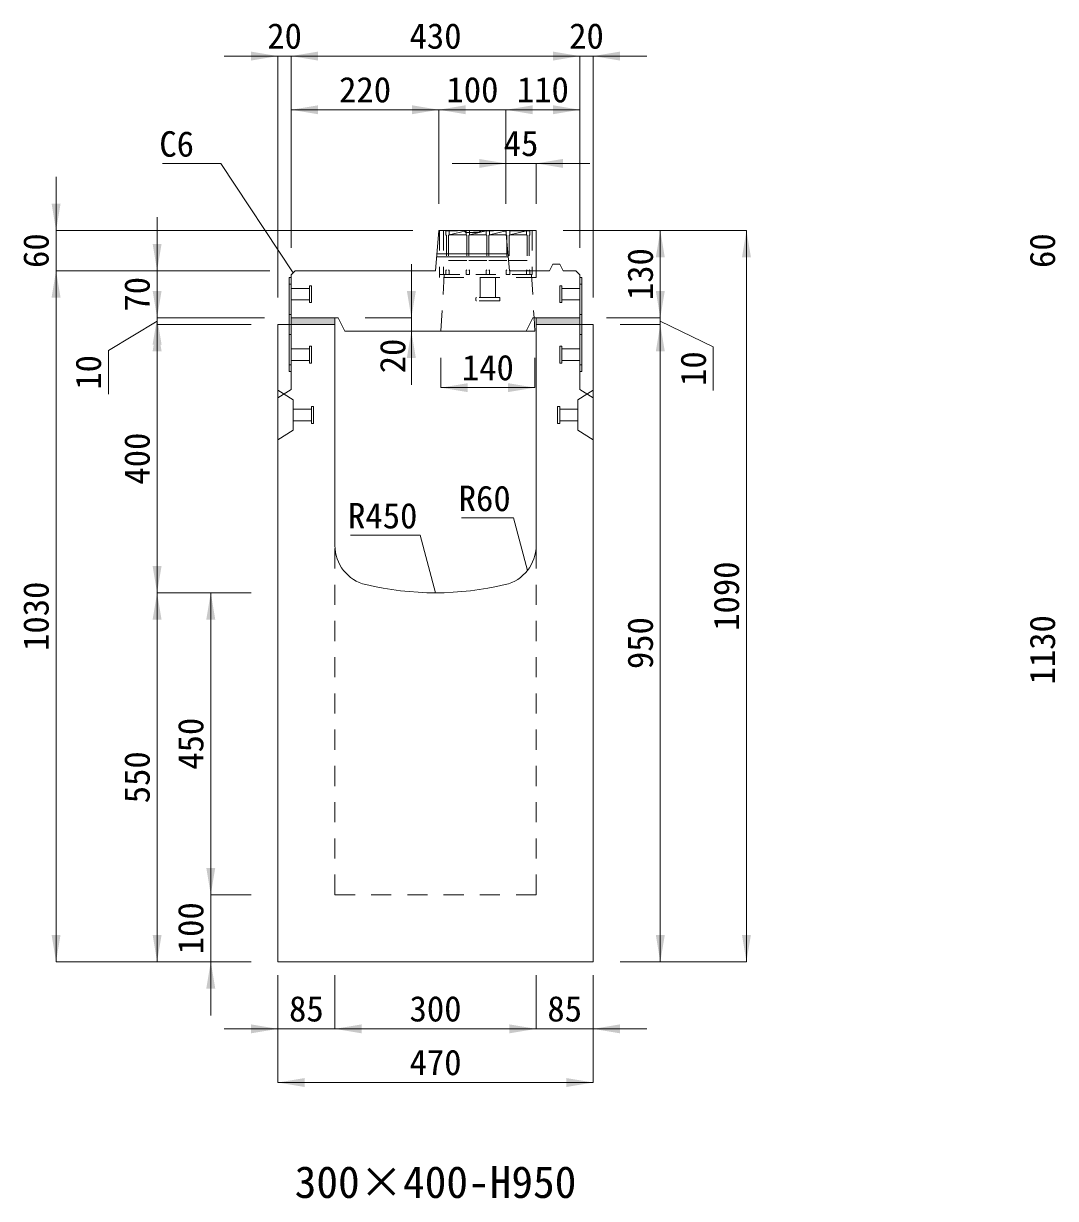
# Model space of a CAD drawing. Units: millimetres at full size, sheet at 1:40. Extents: x -1934 to 44546, y -100881 to -70395.
# Drawn here: x 15259 to 16797, y -93353 to -91602 of the extents above; entities that cross this region are included whole.
import ezdxf
from ezdxf.enums import TextEntityAlignment as Align

# ---------------------------------------------------------------- set-up
doc = ezdxf.new("R2010")
doc.units = ezdxf.units.MM
doc.header["$LTSCALE"] = 40
for name, pattern in [('CHAIN_DOUBLE_DASH', [23.5, 12, -1.5, 3.5, -1.5, 3.5, -1.5]), ('USER1', [1.35, 0.75, -0.6]), ('USER2', [1.35, 0.75, -0.6])]:
    doc.linetypes.add(name, pattern=pattern)
for name, color, linetype, lineweight in [('0_2', 7, 'Continuous', 13), ('インサート', 92, 'USER2', 9), ('グレーチング', 7, 'USER2', 5), ('プレート', 7, 'USER1', 9), ('モルタル', 7, 'Continuous', 9), ('受枠', 3, 'USER2', 5), ('寸法線', 7, 'Continuous', 9), ('引出線', 4, 'Continuous', 9), ('本体', 2, 'Continuous', 13), ('補助線', 8, 'CHAIN_DOUBLE_DASH', 5)]:
    doc.layers.add(name, color=color, linetype=linetype, lineweight=lineweight)
doc.layers.add('ハッチング_モルタル', color=30, linetype='Continuous')
doc.styles.add('ＭＳ ゴシック', font='')
doc.styles.get('ＭＳ ゴシック').set_extended_font_data('MS Gothic')

# ---------------------------------------------------------------- blocks, each defined once
blk = doc.blocks.new('filled_arrow')
at = {"color": 0, "linetype": 'Continuous', "lineweight": -2}
blk.add_solid([(7.5, 1.25), (0, 0), (7.5, -1.25)], dxfattribs=at)

msp = doc.modelspace()

# ---------------------------------------------------------------- hatches: boundary and pattern name
at = {"layer": 'ハッチング_モルタル'}
for points in [[(15657.74, -92040.41), (15657.74, -92050.41), (15722.74, -92050.41), (15722.74, -92040.41)], [(16022.74, -92040.41), (16022.74, -92050.41), (16087.74, -92050.41), (16087.74, -92040.41)]]:
    msp.add_hatch(color=256, dxfattribs=at).paths.add_polyline_path(points)

# ---------------------------------------------------------------- linework, layer by layer
at = {"layer": 'インサート'}
for p, q in [((15657.74, -91996.91), (15684.74, -91996.91)), ((15657.74, -91996.91), (15657.74, -92013.91)), ((15687.74, -91992.91), (15684.74, -91992.91)), ((15684.74, -91992.91), (15684.74, -92017.91)), ((15687.74, -92017.91), (15687.74, -91992.91)), ((16057.74, -91992.91), (16060.74, -91992.91)), ((16057.74, -92017.91), (16057.74, -91992.91)), ((16060.74, -91992.91), (16060.74, -92017.91)), ((16087.74, -91996.91), (16060.74, -91996.91)), ((16087.74, -91996.91), (16087.74, -92013.91)), ((15657.74, -92013.91), (15684.74, -92013.91)), ((15684.74, -92017.91), (15687.74, -92017.91)), ((16060.74, -92017.91), (16057.74, -92017.91)), ((16087.74, -92013.91), (16060.74, -92013.91)), ((15657.74, -92086.91), (15684.74, -92086.91)), ((15657.74, -92086.91), (15657.74, -92103.91)), ((15687.74, -92082.91), (15684.74, -92082.91)), ((15684.74, -92082.91), (15684.74, -92107.91)), ((15687.74, -92107.91), (15687.74, -92082.91)), ((16057.74, -92082.91), (16060.74, -92082.91)), ((16057.74, -92107.91), (16057.74, -92082.91)), ((16060.74, -92082.91), (16060.74, -92107.91)), ((16087.74, -92086.91), (16060.74, -92086.91)), ((16087.74, -92086.91), (16087.74, -92103.91)), ((15657.74, -92103.91), (15684.74, -92103.91)), ((16087.74, -92103.91), (16060.74, -92103.91)), ((15684.74, -92107.91), (15687.74, -92107.91)), ((16060.74, -92107.91), (16057.74, -92107.91))]:
    msp.add_line(p, q, dxfattribs=at)
at = {"layer": 'インサート', "linetype": 'Continuous', "lineweight": 5}
for p, q in [((15660.74, -92193.91), (15660.74, -92176.91)), ((15687.74, -92176.91), (15660.74, -92176.91)), ((15687.74, -92197.91), (15687.74, -92172.91)), ((15690.74, -92172.91), (15687.74, -92172.91)), ((15690.74, -92197.91), (15690.74, -92172.91)), ((16054.74, -92172.91), (16054.74, -92197.91)), ((16054.74, -92172.91), (16057.74, -92172.91)), ((16057.74, -92172.91), (16057.74, -92197.91)), ((16057.74, -92176.91), (16084.74, -92176.91)), ((16084.74, -92176.91), (16084.74, -92193.91)), ((15687.74, -92193.91), (15660.74, -92193.91)), ((16057.74, -92193.91), (16084.74, -92193.91)), ((15690.74, -92197.91), (15687.74, -92197.91)), ((16054.74, -92197.91), (16057.74, -92197.91))]:
    msp.add_line(p, q, dxfattribs=at)
at = {"layer": 'グレーチング'}
for p, q in [((16013.24, -91910.91), (15888.24, -91910.91)), ((15888.24, -91910.91), (15888.24, -91916.91)), ((15893.24, -91910.91), (15893.24, -91916.91)), ((15893.24, -91916.91), (15918.24, -91910.91)), ((15918.24, -91910.91), (15918.24, -91916.91)), ((15923.24, -91910.91), (15923.24, -91916.91)), ((15923.24, -91916.91), (15948.24, -91910.91)), ((15948.24, -91910.91), (15948.24, -91916.91)), ((15953.24, -91910.91), (15953.24, -91916.91)), ((15953.24, -91916.91), (15978.24, -91910.91)), ((15978.24, -91910.91), (15978.24, -91916.91)), ((15983.24, -91910.91), (15983.24, -91916.91)), ((15983.24, -91916.91), (16008.24, -91910.91)), ((16008.24, -91910.91), (16008.24, -91916.91)), ((16013.24, -91910.91), (16013.24, -91916.91)), ((15888.24, -91916.91), (15889.24, -91917.91)), ((15889.24, -91917.91), (15889.24, -91968.91)), ((15893.24, -91916.91), (15892.24, -91917.91)), ((15892.24, -91917.91), (15892.24, -91968.91)), ((15893.24, -91916.91), (15918.24, -91916.91)), ((15918.24, -91916.91), (15919.24, -91917.91)), ((15919.24, -91917.91), (15919.24, -91968.91)), ((15923.24, -91916.91), (15922.24, -91917.91)), ((15922.24, -91917.91), (15922.24, -91968.91)), ((15923.24, -91916.91), (15948.24, -91916.91)), ((15948.24, -91916.91), (15949.24, -91917.91)), ((15949.24, -91917.91), (15949.24, -91968.91)), ((15953.24, -91916.91), (15952.24, -91917.91)), ((15952.24, -91917.91), (15952.24, -91968.91)), ((15953.24, -91916.91), (15978.24, -91916.91)), ((15978.24, -91916.91), (15979.24, -91917.91)), ((15979.24, -91917.91), (15979.24, -91968.91)), ((15983.24, -91916.91), (15982.24, -91917.91)), ((15982.24, -91917.91), (15982.24, -91968.91)), ((15983.24, -91916.91), (16008.24, -91916.91)), ((16008.24, -91916.91), (16009.24, -91917.91)), ((16009.24, -91917.91), (16009.24, -91968.91)), ((16013.24, -91916.91), (16012.24, -91917.91)), ((16012.24, -91917.91), (16012.24, -91968.91)), ((15892.24, -91954.91), (15919.24, -91954.91)), ((15922.24, -91954.91), (15949.24, -91954.91)), ((15952.24, -91954.91), (15979.24, -91954.91)), ((15982.24, -91954.91), (16009.24, -91954.91)), ((15888.24, -91969.91), (15889.24, -91968.91)), ((15888.24, -91975.91), (15888.24, -91969.91)), ((15888.24, -91975.91), (15893.24, -91975.91)), ((15893.24, -91969.91), (15892.24, -91968.91)), ((15893.24, -91975.91), (15893.24, -91969.91)), ((15918.24, -91969.91), (15919.24, -91968.91)), ((15918.24, -91975.91), (15918.24, -91969.91)), ((15918.24, -91975.91), (15923.24, -91975.91)), ((15923.24, -91969.91), (15922.24, -91968.91)), ((15923.24, -91975.91), (15923.24, -91969.91)), ((15948.24, -91969.91), (15949.24, -91968.91)), ((15948.24, -91975.91), (15948.24, -91969.91)), ((15948.24, -91975.91), (15953.24, -91975.91)), ((15953.24, -91969.91), (15952.24, -91968.91)), ((15953.24, -91975.91), (15953.24, -91969.91)), ((15978.24, -91969.91), (15979.24, -91968.91)), ((15978.24, -91975.91), (15978.24, -91969.91)), ((15978.24, -91975.91), (15983.24, -91975.91)), ((15983.24, -91969.91), (15982.24, -91968.91)), ((15983.24, -91975.91), (15983.24, -91969.91)), ((16008.24, -91969.91), (16009.24, -91968.91)), ((16008.24, -91975.91), (16008.24, -91969.91)), ((16008.24, -91975.91), (16013.24, -91975.91)), ((16013.24, -91969.91), (16012.24, -91968.91)), ((16013.24, -91975.91), (16013.24, -91969.91))]:
    msp.add_line(p, q, dxfattribs=at)
at = {"layer": 'プレート'}
for p, q in [((15657.74, -91990.41), (15654.54, -91990.41)), ((16090.94, -91990.41), (16087.74, -91990.41)), ((15657.74, -92035.41), (15654.54, -92035.41)), ((16090.94, -92035.41), (16087.74, -92035.41)), ((15657.74, -92065.41), (15654.54, -92065.41)), ((16090.94, -92065.41), (16087.74, -92065.41)), ((15657.74, -92110.41), (15654.54, -92110.41)), ((16090.94, -92110.41), (16087.74, -92110.41))]:
    msp.add_line(p, q, dxfattribs=at)
at = {"layer": 'プレート', "linetype": 'Continuous'}
for points in [[(15654.54, -92120.41), (15654.54, -91980.41), (15657.74, -91980.41), (15657.74, -92120.41)], [(16087.74, -92120.41), (16087.74, -91980.41), (16090.94, -91980.41), (16090.94, -92120.41)]]:
    msp.add_lwpolyline(points, close=True, dxfattribs=at)
at = {"layer": 'モルタル', "lineweight": 13}
msp.add_lwpolyline([(15657.74, -92040.41), (15722.74, -92040.41), (15722.74, -92050.41), (15657.74, -92050.41)], close=True, dxfattribs=at)
at = {"layer": 'モルタル'}
msp.add_lwpolyline([(16022.74, -92040.41), (16087.74, -92040.41), (16087.74, -92050.41), (16022.74, -92050.41)], close=True, dxfattribs=at)
at = {"layer": '受枠', "linetype": 'Continuous'}
for q in [(15878.74, -91910.41), (16022.74, -91970.41)]:
    msp.add_line((16022.74, -91910.41), q, dxfattribs=at)
at = {"layer": '受枠'}
for p, q in [((15878.74, -91910.41), (15878.74, -91980.41)), ((15884.74, -91910.41), (15884.74, -91975.91)), ((16016.74, -91910.41), (16016.74, -91975.91)), ((15878.74, -91975.91), (16022.74, -91975.91)), ((16022.74, -91980.41), (15878.74, -91980.41)), ((15939.4, -92010.08), (15939.4, -91980.41)), ((15962.07, -92010.08), (15962.07, -91980.41)), ((16022.74, -91970.41), (16022.74, -91980.41)), ((15932.87, -92011.14), (15932.87, -92014.34)), ((15967.54, -92010.08), (15933.94, -92010.08)), ((15967.54, -92015.41), (15933.94, -92015.41)), ((15968.6, -92011.14), (15968.6, -92014.34))]:
    msp.add_line(p, q, dxfattribs=at)
for centre, start, end in [((15933.94, -92011.14), 90, 180), ((15933.94, -92014.34), 180, 270), ((15967.54, -92011.14), 0, 90), ((15967.54, -92014.34), 270, 0)]:
    msp.add_arc(centre, 1.07, start, end, dxfattribs=at)
at = {"layer": '寸法線'}
for p, q in [((15737.74, -91650.41), (15557.74, -91650.41)), ((15637.74, -92010.41), (15637.74, -91650.41)), ((15657.74, -91650.41), (16087.74, -91650.41)), ((15657.74, -91936.41), (15657.74, -91650.41)), ((15657.74, -91936.41), (15657.74, -91650.41)), ((16007.74, -91650.41), (16187.74, -91650.41)), ((16087.74, -91936.41), (16087.74, -91650.41)), ((16087.74, -91936.41), (16087.74, -91650.41)), ((16107.74, -92010.41), (16107.74, -91650.41)), ((15657.74, -91730.41), (15877.74, -91730.41)), ((15657.74, -91936.41), (15657.74, -91730.41)), ((15877.74, -91870.41), (15877.74, -91730.41)), ((16057.74, -91730.41), (15877.74, -91730.41)), ((15877.74, -91870.41), (15877.74, -91730.41)), ((15977.74, -91730.41), (16087.74, -91730.41)), ((15977.74, -91870.41), (15977.74, -91730.41)), ((16087.74, -91936.41), (16087.74, -91730.41)), ((16102.74, -91810.41), (15897.74, -91810.41)), ((15977.74, -91870.41), (15977.74, -91810.41)), ((16022.74, -91870.41), (16022.74, -91810.41)), ((15307.14, -91830.41), (15307.14, -92050.41)), ((15977.74, -91870.41), (15977.74, -91840.41)), ((15457.74, -92120.41), (15457.74, -91890.41)), ((15838.74, -91910.41), (15307.14, -91910.41)), ((16062.74, -91910.41), (16336.13, -91910.41)), ((16062.74, -91910.41), (16207.74, -91910.41)), ((16207.74, -92040.41), (16207.74, -91910.41)), ((16336.13, -93000.41), (16336.13, -91910.41)), ((15457.74, -91960.41), (15457.74, -92130.41)), ((15836.71, -91960.41), (15836.71, -92140.41)), ((16207.74, -91960.41), (16207.74, -92130.41)), ((15307.14, -93000.41), (15307.14, -91970.41)), ((15625.74, -91970.41), (15307.14, -91970.41)), ((15623.74, -91970.41), (15307.14, -91970.41)), ((15623.74, -91970.41), (15457.74, -91970.41)), ((15457.74, -92045.41), (15385.13, -92089.45)), ((15617.74, -92040.41), (15457.74, -92040.41)), ((15617.74, -92040.41), (15457.74, -92040.41)), ((15457.74, -92450.41), (15457.74, -92050.41)), ((15597.74, -92050.41), (15457.74, -92050.41)), ((15597.74, -92050.41), (15457.74, -92050.41)), ((15767.74, -92040.41), (15836.71, -92040.41)), ((16127.74, -92040.41), (16207.74, -92040.41)), ((16127.74, -92040.41), (16207.74, -92040.41)), ((16147.74, -92050.41), (16207.74, -92050.41)), ((16147.74, -92050.41), (16207.74, -92050.41)), ((16207.74, -92045.41), (16286.77, -92083.84)), ((16207.74, -93000.41), (16207.74, -92050.41)), ((15777.74, -92060.41), (15836.71, -92060.41)), ((15385.13, -92089.45), (15385.13, -92154.32)), ((16286.77, -92083.84), (16286.77, -92148.71)), ((15880.74, -92100.41), (15880.74, -92144.64)), ((16020.74, -92100.41), (16020.74, -92144.64)), ((15880.74, -92144.64), (16020.74, -92144.64)), ((15597.74, -92450.41), (15457.74, -92450.41)), ((15457.74, -93000.41), (15457.74, -92450.41)), ((15597.74, -92450.41), (15457.74, -92450.41)), ((15537.74, -92900.41), (15537.74, -92450.41)), ((15597.74, -92450.41), (15537.74, -92450.41)), ((15537.74, -93080.41), (15537.74, -92820.41)), ((15597.74, -92900.41), (15537.74, -92900.41)), ((15597.74, -92900.41), (15537.74, -92900.41)), ((15597.74, -93000.41), (15307.14, -93000.41)), ((15597.74, -93000.41), (15457.74, -93000.41)), ((15597.74, -93000.41), (15537.74, -93000.41)), ((16147.74, -93000.41), (16336.13, -93000.41)), ((16147.74, -93000.41), (16207.74, -93000.41)), ((15637.74, -93020.41), (15637.74, -93100.41)), ((15637.74, -93020.41), (15637.74, -93180.41)), ((15722.74, -93020.41), (15722.74, -93100.41)), ((15722.74, -93020.41), (15722.74, -93100.41)), ((16022.74, -93020.41), (16022.74, -93100.41)), ((16022.74, -93020.41), (16022.74, -93100.41)), ((16107.74, -93020.41), (16107.74, -93100.41)), ((16107.74, -93020.41), (16107.74, -93180.41)), ((15557.74, -93100.41), (15802.74, -93100.41)), ((15722.74, -93100.41), (16022.74, -93100.41)), ((15942.74, -93100.41), (16187.74, -93100.41)), ((15637.74, -93180.41), (16107.74, -93180.41))]:
    msp.add_line(p, q, dxfattribs=at)
at = {"layer": '引出線'}
for points in [[(15660.74, -91973.41), (15552.74, -91810.41), (15465.64, -91810.41)], [(16009.81, -92417.1), (15988.79, -92338.68), (15911.29, -92338.68)], [(15872.74, -92450.41), (15849.71, -92364.49), (15746.22, -92364.49)]]:
    msp.add_lwpolyline(points, dxfattribs=at)
at = {"layer": '本体'}
for p, q in [((15872.74, -91970.41), (15877.74, -91910.41)), ((15877.74, -91910.41), (15914.74, -91910.41)), ((15914.74, -91910.41), (15917.74, -91913.41)), ((15917.74, -91913.41), (15937.74, -91913.41)), ((15937.74, -91913.41), (15940.74, -91910.41)), ((15940.74, -91910.41), (15977.74, -91910.41)), ((15977.74, -91910.41), (15982.74, -91970.41)), ((15980.99, -91949.41), (15874.49, -91949.41)), ((15980.65, -91945.41), (15874.82, -91945.41)), ((16042.74, -91970.41), (16047.74, -91960.41)), ((16047.74, -91960.41), (16057.74, -91960.41)), ((16057.74, -91960.41), (16062.74, -91970.41)), ((15657.74, -91976.41), (15663.74, -91970.41)), ((15657.74, -91976.41), (15657.74, -92040.41)), ((15663.74, -91970.41), (15872.74, -91970.41)), ((15982.74, -91970.41), (16042.74, -91970.41)), ((16062.74, -91970.41), (16081.74, -91970.41)), ((16081.74, -91970.41), (16087.74, -91976.41)), ((16087.74, -91976.41), (16087.74, -92040.41)), ((15657.74, -92040.41), (15727.74, -92040.41)), ((15727.74, -92040.41), (15737.74, -92060.41)), ((16017.74, -92040.41), (16007.74, -92060.41)), ((16017.74, -92040.41), (16087.74, -92040.41)), ((15737.74, -92060.41), (16007.74, -92060.41))]:
    msp.add_line(p, q, dxfattribs=at)
at = {"layer": '本体', "linetype": 'USER2', "lineweight": 9}
for p, q in [((15885.74, -91975.91), (15880.74, -92060.41)), ((16015.74, -91975.91), (16019.55, -92040.41))]:
    msp.add_line(p, q, dxfattribs=at)
at = {"layer": '本体', "lineweight": 20}
for p, q in [((15637.74, -93000.41), (15637.74, -92050.41)), ((15637.74, -92050.41), (15722.74, -92050.41)), ((15657.74, -92050.41), (15722.74, -92050.41)), ((15657.74, -92050.41), (15657.74, -92147.41)), ((15722.74, -92380.01), (15722.74, -92050.41)), ((16022.74, -92379.89), (16022.74, -92050.41)), ((16022.74, -92050.41), (16107.74, -92050.41)), ((16087.74, -92050.41), (16087.74, -92147.41)), ((16107.74, -93000.41), (16107.74, -92050.41)), ((15637.74, -92159.92), (15657.74, -92147.41)), ((15637.74, -92148.41), (15660.74, -92162.91)), ((16084.74, -92162.91), (16107.74, -92148.41)), ((16107.74, -92159.92), (16087.74, -92147.41)), ((15660.74, -92207.91), (15660.74, -92162.91)), ((16084.74, -92207.91), (16084.74, -92162.91)), ((15660.74, -92207.91), (15637.74, -92222.41)), ((16107.74, -92222.41), (16084.74, -92207.91)), ((15637.74, -93000.41), (16107.74, -93000.41))]:
    msp.add_line(p, q, dxfattribs=at)
at = {"layer": '本体', "linetype": 'USER2', "lineweight": 20}
msp.add_line((15722.74, -92900.41), (15722.74, -92380.01), dxfattribs=at)
at = {"layer": '本体', "linetype": 'USER1', "lineweight": 20}
for p, q in [((16022.74, -92900.41), (16022.74, -92379.89)), ((15722.74, -92900.41), (16022.74, -92900.41))]:
    msp.add_line(p, q, dxfattribs=at)
at = {"layer": '本体', "lineweight": 20}
for centre, radius, start, end in [((15782.74, -92379.89), 60, 180, 256.65766), ((15962.74, -92379.89), 60, 283.34241, 0), ((15872.74, -92000.41), 450, 256.65766, 283.34241)]:
    msp.add_arc(centre, radius, start, end, dxfattribs=at)
at = {"layer": '補助線'}
for p in [(16019.55, -92040.41), (16007.74, -92060.41)]:
    msp.add_line(p, (16020.74, -92060.41), dxfattribs=at)

# ---------------------------------------------------------------- block references
at = {"layer": '寸法線', "xscale": 5.33, "yscale": 5.33}
for p, rotation in [((15637.74, -91650.41), 180), ((16087.74, -91650.41), 180), ((16087.74, -91650.41), 180), ((15877.74, -91730.41), 180), ((16087.74, -91730.41), 180), ((15977.74, -91810.41), 180), ((15307.14, -91910.41), 90), ((16207.74, -91910.41), 270), ((16336.13, -91910.41), 270), ((15457.74, -91970.41), 90), ((15307.14, -91970.41), 270), ((15307.14, -91970.41), 270), ((15457.74, -92040.41), 90), ((15836.71, -92040.41), 90), ((16207.74, -92040.41), 90), ((16207.74, -92040.41), 90), ((15457.74, -92040.41), 270), ((15457.74, -92050.41), 270), ((15457.74, -92050.41), 270), ((16207.74, -92050.41), 270), ((16207.74, -92050.41), 270), ((15836.71, -92060.41), 270), ((16020.74, -92144.64), 180), ((15457.74, -92450.41), 90), ((15457.74, -92450.41), 270), ((15537.74, -92450.41), 270), ((15537.74, -92900.41), 90), ((15537.74, -92900.41), 90), ((15307.14, -93000.41), 90), ((15457.74, -93000.41), 90), ((16207.74, -93000.41), 90), ((16336.13, -93000.41), 90), ((15537.74, -93000.41), 270), ((15637.74, -93100.41), 180), ((16022.74, -93100.41), 180), ((16022.74, -93100.41), 180), ((16107.74, -93180.41), 180)]:
    msp.add_blockref('filled_arrow', p, dxfattribs=dict(at, rotation=rotation))
for p in [(15657.74, -91650.41), (15657.74, -91650.41), (16107.74, -91650.41), (15657.74, -91730.41), (15877.74, -91730.41), (15977.74, -91730.41), (15977.74, -91730.41), (16022.74, -91810.41), (15880.74, -92144.64), (15722.74, -93100.41), (15722.74, -93100.41), (16107.74, -93100.41), (15637.74, -93180.41)]:
    msp.add_blockref('filled_arrow', p, dxfattribs=at)
at = {"layer": '引出線', "xscale": 0.133, "yscale": 0.133}
for p, rotation in [((15660.74, -91973.41), 123.5), ((16009.81, -92417.1), 105), ((15872.74, -92450.41), 105)]:
    msp.add_blockref('filled_arrow', p, dxfattribs=dict(at, rotation=rotation))

# ---------------------------------------------------------------- texts
at = {"layer": '0_2', "style": 'ＭＳ ゴシック'}
msp.add_text('300×400-H950', height=47.47, dxfattribs=at).set_placement((15872.74, -93328.75), align=Align.MIDDLE_CENTER)
at = {"layer": '寸法線', "style": 'ＭＳ ゴシック'}
for s, p in [('20', (15647.74, -91620.41)), ('430', (15872.74, -91620.41)), ('20', (16097.74, -91620.41)), ('220', (15767.74, -91700.41)), ('100', (15927.74, -91700.41)), ('110', (16032.74, -91700.41)), ('45', (16000.24, -91780.41)), ('140', (15950.74, -92114.64)), ('85', (15680.24, -93070.41)), ('300', (15872.74, -93070.41)), ('85', (16065.24, -93070.41)), ('470', (15872.74, -93150.41))]:
    msp.add_text(s, height=37.98, dxfattribs=at).set_placement(p, align=Align.MIDDLE_CENTER)
for s, p in [('60', (15277.14, -91940.41)), ('60', (16777.14, -91940.41)), ('130', (16177.74, -91975.41)), ('70', (15427.74, -92005.41)), ('20', (15808.71, -92097.42)), ('10', (15355.13, -92121.88)), ('10', (16256.77, -92116.27)), ('400', (15427.74, -92250.41)), ('1090', (16306.13, -92455.41)), ('1030', (15277.14, -92485.41)), ('950', (16177.74, -92525.41)), ('1130', (16777.14, -92535.41)), ('450', (15507.74, -92675.41)), ('550', (15427.74, -92725.41)), ('100', (15507.74, -92950.41))]:
    msp.add_text(s, height=37.98, rotation=90, dxfattribs=at).set_placement(p, align=Align.MIDDLE_CENTER)
at = {"layer": '引出線', "style": 'ＭＳ ゴシック'}
for s, p in [('C6', (15512.74, -91762.41)), ('R60', (15984.79, -92290.68)), ('R450', (15845.71, -92316.49))]:
    msp.add_text(s, height=37.98, dxfattribs=at).set_placement(p, align=Align.TOP_RIGHT)

doc.saveas('drawing.dxf')
